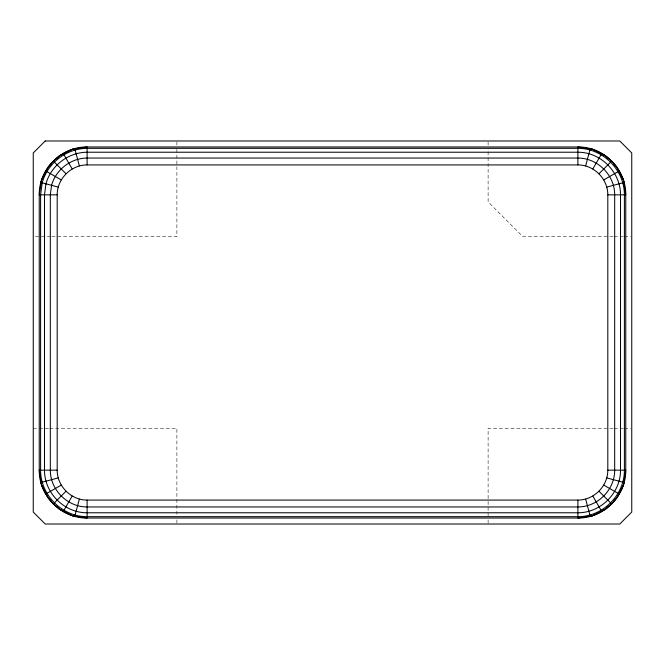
<?xml version="1.0" encoding="UTF-8"?>
<svg xmlns="http://www.w3.org/2000/svg" width="665" height="665" viewBox="0 0 665 665"><rect width="100%" height="100%" fill="white"/><g stroke="black" fill="none" stroke-linecap="round" stroke-linejoin="round"><path stroke-width="0.5" stroke-dasharray="3.33 2.49" d="M35.32 236.74L40.482 236.74M41.521 236.74L50.814 236.74M51.853 236.74L176.89 236.74L176.89 166.724M613.105 236.74L522.989 236.74L488.11 201.861L488.11 149.234M614.144 236.74L623.462 236.74M624.501 236.74L630.711 236.74M33.25 428.26L38.42 428.26M39.451 428.26L48.753 428.26M49.784 428.26L176.89 428.26L176.89 498.276M613.147 428.26L488.11 428.26L488.11 500.338M614.186 428.26L623.479 428.26M624.518 428.26L630.719 428.26M488.11 142.011L488.11 145.111M488.11 501.368L488.11 515.782M488.11 519.905L488.11 524.02M176.89 142.011L176.89 145.095M176.89 149.218L176.89 165.693M176.89 499.307L176.89 515.782M176.89 519.905L176.89 522.989"/><path stroke-width="1" d="M57.19 194.845C57.09 178.827 71.097 164.82 87.115 164.92L577.885 164.92C593.903 164.82 607.91 178.827 607.81 194.845L607.81 470.155C607.91 486.173 593.903 500.18 577.885 500.08L87.115 500.08C71.097 500.18 57.09 486.173 57.19 470.155L57.19 194.845L39.235 194.845L39.235 470.155C38.803 495.807 61.463 518.467 87.115 518.035L577.885 518.035C603.537 518.467 626.197 495.807 625.765 470.155L625.765 194.845C626.197 169.193 603.537 146.533 577.885 146.965L87.115 146.965C61.463 146.533 38.803 169.193 39.235 194.845L41.579 180.049L45.661 172.044M79.368 499.058L74.721 516.406C58.512 511.767 45.503 498.758 40.864 482.549L58.212 477.902M585.632 165.942L590.279 148.594C606.488 153.233 619.497 166.242 624.136 182.451L606.788 187.098M79.368 165.942L74.721 148.594C58.512 153.233 45.503 166.242 40.864 182.451L58.212 187.098M585.632 499.058L590.279 516.406C606.488 511.767 619.497 498.758 624.136 482.549L606.788 477.902M46.567 170.265L48.379 166.699L51.205 163.881M618.433 494.735L616.621 498.301L613.795 501.119M619.339 492.956L623.421 484.951L625.765 470.155L607.81 470.155M63.175 511.618L72.153 496.073M592.848 168.927L601.825 153.382M56.151 158.935L58.969 156.109L62.535 154.297M53.258 504.012L65.951 491.319M599.049 173.681L611.742 160.988M608.849 506.065L606.031 508.891L602.465 510.703M45.652 494.095L61.197 485.118M603.803 179.883L619.348 170.905M64.314 153.391L72.319 149.309L87.115 146.965L87.115 164.92M600.686 511.609L592.681 515.691L577.885 518.035L577.885 500.08M607.81 194.845L625.765 194.845L623.421 180.049L619.339 172.044M57.19 470.155L39.235 470.155L41.579 484.951L45.661 492.956M600.686 153.391L592.681 149.309L577.885 146.965L577.885 164.92M602.465 154.297L606.031 156.109L608.849 158.935M62.535 510.703L58.969 508.891L56.151 506.065M64.314 511.609L72.319 515.691L87.115 518.035L87.115 500.08M603.803 485.118L619.348 494.095M45.652 170.905L61.197 179.883M613.795 163.881L616.621 166.699L618.433 170.265M599.049 491.319L611.742 504.012M53.258 160.988L65.951 173.681M51.205 501.119L48.379 498.301L46.567 494.735M592.848 496.073L601.825 511.618M63.175 153.382L72.153 168.927M42.186 182.809L40.598 194.845L40.598 470.155C40.449 495.051 62.219 516.821 87.115 516.672L577.885 516.672C602.781 516.821 624.551 495.051 624.402 470.155L624.402 194.845C624.551 169.949 602.781 148.179 577.885 148.328L87.115 148.328C66.55 148.445 47.622 162.975 42.186 182.809M45.943 183.814L44.497 194.845L44.497 470.155C44.347 492.964 64.306 512.923 87.115 512.773L577.885 512.773C600.695 512.923 620.653 492.964 620.503 470.155L620.503 194.845C620.653 172.036 600.695 152.077 577.885 152.227L87.115 152.227C68.271 152.327 50.922 165.643 45.943 183.814M51.571 185.319L50.316 194.845L50.316 470.155C50.199 489.847 67.423 507.071 87.115 506.954L577.885 506.954C597.577 507.071 614.801 489.847 614.684 470.155L614.684 194.845C614.801 175.153 597.577 157.929 577.885 158.046L87.115 158.046C70.847 158.137 55.868 169.633 51.571 185.319M45.22 140.98L33.25 152.95L33.25 512.05L45.22 524.02L619.78 524.02L631.75 512.05L631.75 152.95L619.78 140.98L45.22 140.98"/></g></svg>
